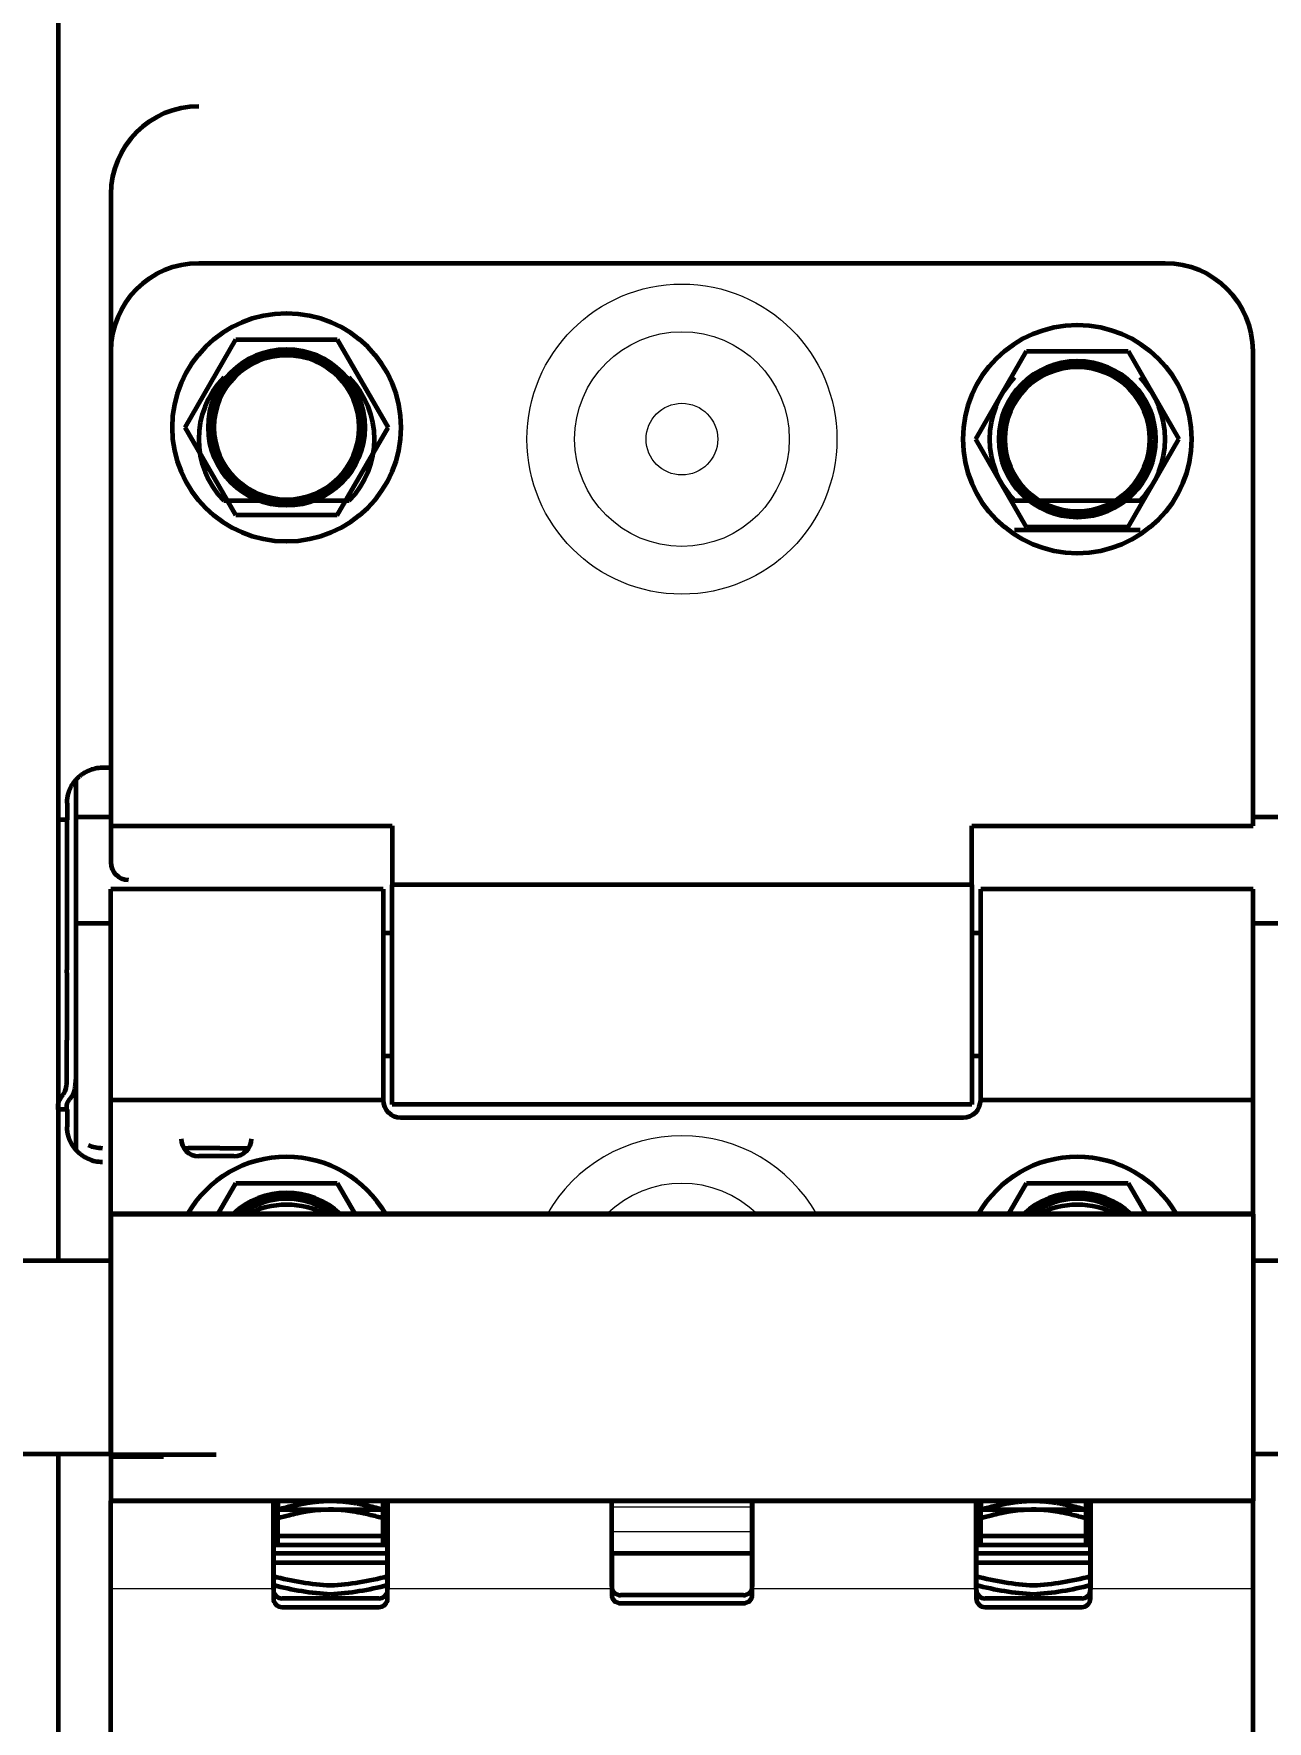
# Model space of a CAD drawing. Header units: millimetres. Extents: x 0 to 840, y 0 to 594.
# Drawn here: x 64.31 to 68.99, y 444.74 to 451.14 of the extents above; entities that cross this region are included whole.
import ezdxf

# ---------------------------------------------------------------- set-up
doc = ezdxf.new("R2010")
doc.units = ezdxf.units.MM
doc.linetypes.add('K5LT_BASIC', pattern=[0])
doc.linetypes.add('K5LT_THIN', pattern=[0])
doc.layers.add('Системный слой', color=7, linetype='Continuous')
doc.styles.add('KDIMTEXTSTYLE', font='GOST_AU.SHX', dxfattribs={"width": 0.96, "oblique": 15, "height": 5})
doc.dimstyles.new('KDIMSTYLE (0.07)', dxfattribs={"dimtxt": 5, "dimasz": 1, "dimexe": 2, "dimexo": 0, "dimgap": 1, "dimtad": 1, "dimlfac": 15, "dimtxsty": 'KDIMTEXTSTYLE', "dimsah": 1, "dimcen": 0, "dimdle": 1, "dimadec": 0, "dimazin": 0, "dimtfac": 0.667, "dimtmove": 0, "dimatfit": 3, "dimfxl": 1, "dimtvp": 1, "dimtolj": 1, "dimtzin": 0, "dimarcsym": 0})

# ---------------------------------------------------------------- blocks, each defined once
blk = doc.blocks.new('KDIMARROW_01')
at = {"layer": 'Системный слой'}
blk.add_hatch(color=0, dxfattribs=at).paths.add_polyline_path([(0, 0), (-5, 0.6583), (-4.5, 0), (-5, -0.6583)])
at = {"layer": 'Системный слой', "color": 0, "linetype": 'K5LT_THIN', "lineweight": 18}
for p, q in [((-4.5, 0), (-5, 0.6583)), ((-5, 0.6583), (0, 0)), ((0, 0), (-5, -0.6583)), ((-5, -0.6583), (-4.5, 0)), ((0, 0), (-1, 0))]:
    blk.add_line(p, q, dxfattribs=at)

msp = doc.modelspace()

# ---------------------------------------------------------------- linework, layer by layer
at = {"layer": 'Системный слой', "color": 5, "linetype": 'K5LT_BASIC', "lineweight": 60, "true_color": 0x0000ff}
for p, q in [((64.40262, 479.15139), (64.40262, 448.15513)), ((64.60262, 450.52806), (64.60262, 447.99472)), ((68.60262, 450.26623), (64.93595, 450.26623)), ((64.60262, 449.9329), (64.60262, 448.1329)), ((64.88439, 449.64413), (65.07684, 449.97747)), ((65.07684, 449.97747), (65.46174, 449.97747)), ((65.46174, 449.97747), (65.65419, 449.64413)), ((67.88439, 449.59957), (68.07684, 449.9329)), ((68.07684, 449.9329), (68.46174, 449.9329)), ((68.46174, 449.9329), (68.65419, 449.59957)), ((68.93595, 448.1329), (68.93595, 449.9329)), ((65.07684, 449.3108), (64.88439, 449.64413)), ((65.46174, 449.3108), (65.65419, 449.64413)), ((68.07684, 449.26623), (67.88439, 449.59957)), ((68.46174, 449.26623), (68.65419, 449.59957)), ((65.03124, 449.36623), (65.50733, 449.36623)), ((68.03124, 449.36623), (68.50733, 449.36623)), ((65.46174, 449.3108), (65.07684, 449.3108)), ((68.50733, 449.25482), (68.03124, 449.25482)), ((68.46174, 449.26623), (68.07684, 449.26623)), ((64.60262, 448.3528), (64.57028, 448.3528)), ((64.46929, 448.30662), (64.46929, 448.26526)), ((64.46929, 448.26526), (64.46929, 448.16526)), ((64.43666, 448.21947), (64.43666, 448.15513)), ((64.43666, 448.15513), (64.40262, 448.15513)), ((64.40262, 448.15513), (64.40262, 447.07292)), ((64.43595, 448.15513), (64.43595, 447.58639)), ((64.46929, 448.16526), (64.46929, 447.76191)), ((64.60262, 448.16526), (64.46929, 448.16526)), ((64.60262, 448.1329), (65.66929, 448.1329)), ((65.66929, 448.1329), (65.66929, 447.90957)), ((67.86929, 448.1329), (68.93595, 448.1329)), ((67.86929, 447.90957), (67.86929, 448.1329)), ((146.59055, 448.16526), (68.93595, 448.16526)), ((64.60262, 447.0929), (64.60262, 447.8929)), ((65.63595, 447.8929), (64.60262, 447.8929)), ((65.63595, 447.8929), (65.63595, 447.0929)), ((65.66929, 447.07623), (65.66929, 447.90957)), ((67.86929, 447.90957), (65.66929, 447.90957)), ((67.86929, 447.90957), (67.86929, 447.07623)), ((68.93595, 447.8929), (67.90262, 447.8929)), ((67.90262, 447.0929), (67.90262, 447.8929)), ((68.93595, 447.0929), (68.93595, 447.8929)), ((64.46929, 447.76191), (64.46929, 447.50076)), ((64.60262, 447.76191), (64.46929, 447.76191)), ((146.56929, 447.76191), (68.93595, 447.76191)), ((65.66929, 447.72623), (65.63595, 447.72623)), ((67.90262, 447.72623), (67.86929, 447.72623)), ((64.43595, 447.57511), (64.43595, 447.58639)), ((64.43595, 447.57511), (64.43595, 447.31964)), ((64.46929, 447.50076), (64.46929, 447.23764)), ((64.43595, 447.17097), (64.43595, 447.31964)), ((64.60262, 446.94806), (64.60262, 447.34198)), ((64.46929, 447.23764), (64.46929, 446.97452)), ((65.66929, 447.25957), (65.63595, 447.25957)), ((67.90262, 447.25957), (67.86929, 447.25957)), ((64.40262, 447.10891), (64.40262, 446.4829)), ((64.40262, 447.05652), (64.40262, 447.07292)), ((64.43666, 447.05652), (64.40262, 447.05652)), ((64.40262, 447.05652), (64.40262, 446.48472)), ((64.43595, 447.05652), (64.43595, 447.07292)), ((64.43666, 447.05652), (64.43666, 446.99192)), ((65.63595, 447.0929), (64.60262, 447.0929)), ((64.60262, 446.65957), (64.60262, 447.0929)), ((67.86929, 447.07623), (65.66929, 447.07623)), ((68.93595, 447.0929), (67.90262, 447.0929)), ((68.93595, 446.65957), (68.93595, 447.0929)), ((65.70262, 447.02623), (67.83595, 447.02623)), ((64.46929, 446.97452), (64.46929, 446.90477)), ((64.87937, 446.91098), (64.89596, 446.91098)), ((64.96447, 446.91098), (64.89596, 446.91098)), ((65.06929, 446.87957), (64.93595, 446.87957)), ((65.01585, 446.91098), (64.96447, 446.91098)), ((65.01585, 446.91098), (65.12587, 446.91098)), ((65.00867, 446.65957), (65.07684, 446.77764)), ((65.07684, 446.77764), (65.46174, 446.77764)), ((65.46174, 446.77764), (65.52991, 446.65957)), ((68.00867, 446.65957), (68.07684, 446.77764)), ((68.07684, 446.77764), (68.46174, 446.77764)), ((68.46174, 446.77764), (68.52991, 446.65957)), ((68.93595, 446.66139), (64.60262, 446.66139)), ((64.60262, 445.74751), (64.60262, 446.66139)), ((64.60262, 446.65957), (68.93595, 446.65957)), ((64.60262, 446.65957), (64.60262, 445.5729)), ((68.93595, 446.65957), (64.60262, 446.65957)), ((64.60262, 446.65957), (64.60262, 445.5729)), ((68.93595, 446.65957), (68.93595, 445.5729)), ((68.93595, 446.65957), (68.93595, 445.5729)), ((62.93595, 446.48472), (64.60262, 446.48472)), ((69.26929, 446.4829), (68.93595, 446.4829)), ((62.93595, 445.75139), (64.60262, 445.75139)), ((64.40262, 445.75139), (64.40262, 413.77201)), ((65.00262, 445.74751), (64.60262, 445.74751)), ((64.60262, 445.74751), (64.60262, 445.74139)), ((64.60262, 445.74139), (64.80262, 445.74139)), ((64.60262, 445.74139), (64.60262, 445.57472)), ((69.26929, 445.74957), (68.93595, 445.74957)), ((64.60262, 445.57472), (65.21929, 445.57472)), ((64.60262, 445.5729), (65.21929, 445.5729)), ((64.60262, 445.23957), (64.60262, 445.5729)), ((65.21929, 445.5729), (64.60262, 445.5729)), ((68.93595, 445.5729), (64.60262, 445.5729)), ((65.21929, 445.2729), (65.21929, 445.5729)), ((65.21929, 445.5729), (65.65262, 445.5729)), ((65.21929, 445.5729), (65.21929, 445.23957)), ((65.23595, 445.5729), (65.23595, 445.53957)), ((65.23595, 445.53957), (65.23595, 445.5729)), ((65.63595, 445.53957), (65.63595, 445.5729)), ((65.63595, 445.53957), (65.63595, 445.5729)), ((65.65262, 445.5729), (65.65262, 445.2729)), ((65.65262, 445.5729), (66.50262, 445.5729)), ((66.50262, 445.5729), (65.65262, 445.5729)), ((65.65262, 445.23957), (65.65262, 445.5729)), ((66.50262, 445.2729), (66.50262, 445.5729)), ((66.50262, 445.5729), (67.03595, 445.5729)), ((66.50262, 445.54927), (66.50262, 445.5729)), ((67.03595, 445.5729), (67.88595, 445.5729)), ((67.03595, 445.5729), (67.03595, 445.2729)), ((67.88595, 445.5729), (67.03595, 445.5729)), ((67.03595, 445.54927), (67.03595, 445.5729)), ((67.88595, 445.2729), (67.88595, 445.5729)), ((67.88595, 445.5729), (68.31929, 445.5729)), ((67.88595, 445.5729), (67.88595, 445.23957)), ((67.90262, 445.5729), (67.90262, 445.53957)), ((67.90262, 445.53957), (67.90262, 445.5729)), ((68.30262, 445.53957), (68.30262, 445.5729)), ((68.30262, 445.53957), (68.30262, 445.5729)), ((68.31929, 445.5729), (68.31929, 445.2729)), ((68.31929, 445.5729), (68.93595, 445.5729)), ((68.93595, 445.5729), (68.31929, 445.5729)), ((68.31929, 445.23957), (68.31929, 445.5729)), ((68.93595, 445.23957), (68.93595, 445.5729)), ((65.23595, 445.43957), (65.23595, 445.53957)), ((65.23595, 445.50623), (65.23595, 445.53957)), ((65.23595, 445.53957), (65.43595, 445.53957)), ((65.23595, 445.40623), (65.23595, 445.50623)), ((65.43595, 445.53957), (65.57737, 445.53957)), ((65.57737, 445.53957), (65.63595, 445.53957)), ((65.63595, 445.43957), (65.63595, 445.53957)), ((65.63595, 445.53957), (65.63595, 445.50623)), ((65.63595, 445.40623), (65.63595, 445.50623)), ((66.50262, 445.4556), (66.50262, 445.54927)), ((67.03595, 445.4556), (67.03595, 445.54927)), ((67.90262, 445.43957), (67.90262, 445.53957)), ((67.90262, 445.50623), (67.90262, 445.53957)), ((67.90262, 445.53957), (68.10262, 445.53957)), ((67.90262, 445.40623), (67.90262, 445.50623)), ((68.10262, 445.53957), (68.24404, 445.53957)), ((68.24404, 445.53957), (68.30262, 445.53957)), ((68.30262, 445.43957), (68.30262, 445.53957)), ((68.30262, 445.53957), (68.30262, 445.50623)), ((68.30262, 445.40623), (68.30262, 445.50623)), ((66.50262, 445.3729), (66.50262, 445.4556)), ((67.03595, 445.3729), (67.03595, 445.4556)), ((65.65262, 445.43957), (65.21929, 445.43957)), ((65.23595, 445.40623), (65.21929, 445.40623)), ((65.21929, 445.40623), (65.65262, 445.40623)), ((68.31929, 445.43957), (67.88595, 445.43957)), ((67.88595, 445.40623), (68.31929, 445.40623)), ((65.65262, 445.3729), (65.21929, 445.3729)), ((65.21929, 445.33957), (65.65262, 445.33957)), ((67.03595, 445.3729), (66.50262, 445.3729)), ((67.03595, 445.3729), (66.50262, 445.3729)), ((66.50262, 445.3729), (66.50262, 445.23957)), ((67.03595, 445.23957), (67.03595, 445.3729)), ((68.31929, 445.3729), (67.88595, 445.3729)), ((67.88595, 445.33957), (68.31929, 445.33957)), ((65.21929, 445.23605), (65.21929, 445.2729)), ((65.65262, 445.2729), (65.65262, 445.23605)), ((66.50262, 445.24827), (66.50262, 445.2729)), ((67.03595, 445.2729), (67.03595, 445.24827)), ((67.88595, 445.23605), (67.88595, 445.2729)), ((68.31929, 445.2729), (68.31929, 445.23605)), ((64.60262, 444.61115), (64.60262, 445.23957)), ((65.21929, 445.23957), (65.21929, 445.20309)), ((65.61929, 445.20272), (65.25262, 445.20272)), ((65.65262, 445.20309), (65.65262, 445.23957)), ((66.50262, 445.23957), (66.50262, 445.21776)), ((67.00262, 445.21493), (66.53595, 445.21493)), ((66.53595, 445.18442), (67.00262, 445.18442)), ((67.03595, 445.21776), (67.03595, 445.23957)), ((67.88595, 445.23957), (67.88595, 445.20309)), ((68.28595, 445.20272), (67.91929, 445.20272)), ((68.31929, 445.20309), (68.31929, 445.23957)), ((68.93595, 444.61115), (68.93595, 445.23957)), ((65.25262, 445.16975), (65.61929, 445.16975)), ((67.91929, 445.16975), (68.28595, 445.16975))]:
    msp.add_line(p, q, dxfattribs=at)
at = {"layer": 'Системный слой', "color": 7, "linetype": 'K5LT_THIN', "lineweight": 18}
for p, q in [((67.03595, 445.54927), (66.50262, 445.54927)), ((67.03595, 445.4556), (66.50262, 445.4556)), ((65.21929, 445.23957), (64.60262, 445.23957)), ((66.50262, 445.23957), (65.65262, 445.23957)), ((67.88595, 445.23957), (67.03595, 445.23957)), ((68.93595, 445.23957), (68.31929, 445.23957))]:
    msp.add_line(p, q, dxfattribs=at)
for radius in [0.58805, 0.40718, 0.13589]:
    msp.add_circle((66.76929, 449.59957), radius, dxfattribs=at)
at = {"layer": 'Системный слой', "color": 5, "linetype": 'K5LT_BASIC', "lineweight": 60, "true_color": 0x0000ff}
for centre, radius in [((65.26929, 449.64413), 0.43333), ((68.26929, 449.59957), 0.43333), ((65.26929, 449.64413), 0.29667), ((65.26929, 449.64413), 0.28333), ((65.26929, 449.64413), 0.2744), ((68.26929, 449.59957), 0.29667), ((68.26929, 449.59957), 0.28333), ((68.26929, 449.59957), 0.2744)]:
    msp.add_circle(centre, radius, dxfattribs=at)
for centre, radius, start, end in [((64.93595, 450.52806), 0.33333, 90, 180), ((64.93595, 449.9329), 0.33333, 90, 180), ((68.60262, 449.9329), 0.33333, 0, 90), ((65.26929, 449.59957), 0.33333, 135.572996, 224.427004), ((65.26929, 449.59957), 0.33333, 315.572996, 44.427004), ((68.26929, 449.59957), 0.33333, 135.572996, 224.427004), ((68.26929, 449.59957), 0.33333, 315.572996, 44.427004), ((64.66929, 447.99472), 0.06667, 180, 270), ((65.70262, 447.0929), 0.06667, 180, 270), ((67.83595, 447.0929), 0.06667, 270, 0), ((64.93595, 446.94623), 0.06667, 180, 270), ((65.06929, 446.94623), 0.06667, 270, 0), ((65.26929, 446.44431), 0.43333, 29.784873, 150.215127), ((68.26929, 446.44431), 0.43333, 29.784873, 150.215127), ((65.26929, 446.44431), 0.29667, 46.517314, 133.482686), ((65.26929, 446.44431), 0.28333, 49.440172, 130.559828), ((68.26929, 446.44431), 0.29667, 46.517314, 133.482686), ((68.26929, 446.44431), 0.28333, 49.440172, 130.559828), ((65.26929, 446.44431), 0.2744, 51.670407, 128.329593), ((65.26929, 446.36223), 0.33333, 63.125652, 116.874348), ((68.26929, 446.44431), 0.2744, 51.670407, 128.329593), ((68.26929, 446.36223), 0.33333, 63.125652, 116.874348), ((65.48962, 446.28911), 1.0376, 254.897946, 267.035104), ((65.48962, 446.25578), 1.0376, 254.897946, 267.035104), ((65.38228, 446.28911), 1.0376, 272.964896, 285.102054), ((65.38228, 446.25578), 1.0376, 272.964896, 285.102054), ((66.53595, 445.24827), 0.03333, 180, 270), ((67.00262, 445.24827), 0.03333, 270, 0), ((68.15629, 446.28911), 1.0376, 254.897946, 267.035104), ((68.15629, 446.25578), 1.0376, 254.897946, 267.035104), ((68.04895, 446.28911), 1.0376, 272.964896, 285.102054), ((68.04895, 446.25578), 1.0376, 272.964896, 285.102054), ((65.25262, 445.23605), 0.03333, 180, 270), ((65.25262, 445.20309), 0.03333, 180, 270), ((65.61929, 445.23605), 0.03333, 270, 0), ((65.61929, 445.20309), 0.03333, 270, 0), ((66.53595, 445.21776), 0.03333, 180, 270), ((67.00262, 445.21776), 0.03333, 270, 0), ((67.91929, 445.23605), 0.03333, 180, 270), ((67.91929, 445.20309), 0.03333, 180, 270), ((68.28595, 445.23605), 0.03333, 270, 0), ((68.28595, 445.20309), 0.03333, 270, 0)]:
    msp.add_arc(centre, radius, start, end, dxfattribs=at)
at = {"layer": 'Системный слой', "color": 7, "linetype": 'K5LT_THIN', "lineweight": 18}
for radius, start, end in [(0.58805, 29.531195, 150.468805), (0.40718, 45.384099, 134.615901)]:
    msp.add_arc((66.76929, 446.36972), radius, start, end, dxfattribs=at)
at = {"layer": 'Системный слой', "color": 5, "linetype": 'K5LT_BASIC', "lineweight": 60, "true_color": 0x0000ff}
for centre, major_axis, start_param, end_param in [((64.57028, 448.21947), (0, 0.13333), 0, 0.4115522), ((64.57028, 447.04431), (0, -0.13333), 5.8716331, 6.2831853), ((64.57028, 446.99192), (0, -0.13333), 5.8716331, 6.2831853)]:
    msp.add_ellipse(centre, major_axis=major_axis, ratio=0.9999619, start_param=start_param, end_param=end_param, dxfattribs=at)
for points, knots in [([(64.43666, 448.21947), (64.43666, 448.22093), (64.43671, 448.22365), (64.43688, 448.22726), (64.43709, 448.2302), (64.43731, 448.23256), (64.43751, 448.2345), (64.43774, 448.23634), (64.43799, 448.23818), (64.43827, 448.24008), (64.43859, 448.24202), (64.43895, 448.24399), (64.43934, 448.24596), (64.43975, 448.24793), (64.4402, 448.24986), (64.44066, 448.25177), (64.44116, 448.25368), (64.44169, 448.25561), (64.44226, 448.25758), (64.44288, 448.25957), (64.44354, 448.26159), (64.44424, 448.26362), (64.44498, 448.26566), (64.44576, 448.26771), (64.44659, 448.26978), (64.44747, 448.27188), (64.44845, 448.2741), (64.44956, 448.27651), (64.45103, 448.2795), (64.45281, 448.28292), (64.4549, 448.28661), (64.45684, 448.28981), (64.45856, 448.29247), (64.45998, 448.29459), (64.46134, 448.29653), (64.46274, 448.29847), (64.46428, 448.30051), (64.46628, 448.30305), (64.46893, 448.30626), (64.47221, 448.30993), (64.47541, 448.31325), (64.47785, 448.31563), (64.47946, 448.31714), (64.48057, 448.31816), (64.48157, 448.31905), (64.48254, 448.31991), (64.48396, 448.32113), (64.48546, 448.32239), (64.48713, 448.32373), (64.48864, 448.32492), (64.49073, 448.32651), (64.49366, 448.32863), (64.49738, 448.33115), (64.50124, 448.33357), (64.50452, 448.33547), (64.50718, 448.33694), (64.50953, 448.33817), (64.51195, 448.33938), (64.51442, 448.34055), (64.5161, 448.3413), (64.51694, 448.34167)], [0, 0, 0, 0, 0.0213832, 0.0414613, 0.0586658, 0.0720056, 0.0837305, 0.0949218, 0.1071159, 0.1201276, 0.1336038, 0.1477438, 0.1622536, 0.1768632, 0.1912146, 0.2052992, 0.219315, 0.2333122, 0.2473424, 0.2613707, 0.2753953, 0.2894339, 0.3034538, 0.3176278, 0.3318899, 0.3465526, 0.3615732, 0.3789577, 0.3984563, 0.4268199, 0.4547134, 0.4822196, 0.500791, 0.5175638, 0.5326876, 0.5479586, 0.5649191, 0.5834214, 0.6120466, 0.6473793, 0.6803957, 0.7025181, 0.7138949, 0.7235543, 0.7316687, 0.7399548, 0.7487931, 0.7678161, 0.7778268, 0.7902213, 0.8047914, 0.8282614, 0.859565, 0.8907445, 0.9150885, 0.9316377, 0.9483601, 0.9654198, 0.9826378, 1, 1, 1, 1]), ([(64.42167, 447.11408), (64.42283, 447.11569), (64.425, 447.11901), (64.42777, 447.1243), (64.43038, 447.13063), (64.43261, 447.13799), (64.4343, 447.14636), (64.43524, 447.15393), (64.43571, 447.16046), (64.43591, 447.1658), (64.43595, 447.16928), (64.43595, 447.17097)], [0, 0, 0, 0, 0.1051374, 0.2112465, 0.3182614, 0.4663789, 0.6102548, 0.7498921, 0.8392037, 0.9225573, 1, 1, 1, 1]), ([(64.45024, 447.10102), (64.45075, 447.10162), (64.45179, 447.10287), (64.45332, 447.10487), (64.45472, 447.10687), (64.45587, 447.10864), (64.45669, 447.11), (64.45733, 447.11109), (64.45795, 447.1122), (64.45864, 447.11349), (64.45939, 447.11499), (64.46009, 447.11645), (64.46072, 447.11787), (64.46132, 447.11927), (64.46191, 447.12075), (64.46251, 447.12235), (64.46311, 447.12405), (64.46371, 447.12586), (64.46429, 447.12776), (64.46487, 447.12983), (64.46546, 447.13216), (64.46622, 447.13545), (64.46714, 447.14025), (64.46806, 447.14665), (64.46871, 447.15351), (64.46905, 447.15936), (64.46921, 447.16389), (64.46927, 447.16751), (64.46929, 447.16985), (64.46929, 447.17097)], [0, 0, 0, 0, 0.0341792, 0.0712739, 0.1101489, 0.1411211, 0.1639162, 0.1799439, 0.196255, 0.2196146, 0.2439181, 0.2691957, 0.2896824, 0.3111878, 0.3344075, 0.3583458, 0.3841062, 0.410964, 0.4392208, 0.4677686, 0.5014003, 0.5398131, 0.607332, 0.7010577, 0.7972102, 0.8716291, 0.9184564, 0.9612817, 1, 1, 1, 1]), ([(64.40262, 447.07292), (64.40262, 447.07332), (64.40264, 447.07412), (64.40273, 447.07536), (64.40289, 447.07664), (64.40311, 447.07796), (64.40339, 447.07933), (64.40374, 447.08074), (64.40415, 447.0822), (64.40462, 447.0837), (64.40517, 447.08525), (64.40577, 447.08685), (64.40645, 447.0885), (64.40721, 447.0902), (64.40803, 447.09195), (64.40892, 447.09375), (64.40989, 447.0956), (64.41092, 447.09749), (64.41201, 447.09941), (64.41317, 447.10137), (64.4144, 447.10337), (64.41571, 447.10542), (64.41708, 447.10752), (64.41854, 447.10967), (64.42006, 447.11186), (64.42113, 447.11334), (64.42167, 447.11408)], [0, 0, 0, 0, 0.0377364, 0.0756117, 0.1136293, 0.1519589, 0.1904779, 0.2294757, 0.2687677, 0.3084781, 0.3483459, 0.3887932, 0.4296493, 0.4711917, 0.513065, 0.555584, 0.598386, 0.6414721, 0.6845234, 0.7279641, 0.771809, 0.8164046, 0.8613757, 0.9070634, 0.953252, 1, 1, 1, 1]), ([(64.43595, 447.07292), (64.43595, 447.07329), (64.43598, 447.07404), (64.43609, 447.07518), (64.43626, 447.07635), (64.43651, 447.07755), (64.43682, 447.07875), (64.43719, 447.07998), (64.43762, 447.0812), (64.4381, 447.08244), (64.43864, 447.08368), (64.43922, 447.08492), (64.43984, 447.08615), (64.44049, 447.08737), (64.44117, 447.08856), (64.44187, 447.08973), (64.4426, 447.09089), (64.44335, 447.09204), (64.44413, 447.09318), (64.44493, 447.09431), (64.44575, 447.09544), (64.4466, 447.09656), (64.44747, 447.09767), (64.44836, 447.09879), (64.44928, 447.09991), (64.44992, 447.10065), (64.45024, 447.10102)], [0, 0, 0, 0, 0.0476474, 0.0952216, 0.1427167, 0.1899767, 0.2371276, 0.2836922, 0.329868, 0.3753918, 0.4206792, 0.4649785, 0.5084558, 0.5504521, 0.5917478, 0.631614, 0.6706749, 0.7087492, 0.7466394, 0.7839184, 0.8207597, 0.856977, 0.8930353, 0.9287807, 0.9644296, 1, 1, 1, 1]), ([(64.51694, 446.86972), (64.51615, 446.87007), (64.51447, 446.87082), (64.51185, 446.87206), (64.50864, 446.87367), (64.50496, 446.87565), (64.50093, 446.87801), (64.49714, 446.8804), (64.49367, 446.88276), (64.49058, 446.88499), (64.48795, 446.88701), (64.48567, 446.88884), (64.48365, 446.89052), (64.48103, 446.8928), (64.47848, 446.89515), (64.47601, 446.89755), (64.47421, 446.89938), (64.47244, 446.90124), (64.47073, 446.90312), (64.46905, 446.90502), (64.46743, 446.90694), (64.46586, 446.90887), (64.46434, 446.91081), (64.46287, 446.91276), (64.46145, 446.91471), (64.45992, 446.91689), (64.4583, 446.91931), (64.4566, 446.92198), (64.4551, 446.92447), (64.45378, 446.92676), (64.45265, 446.92882), (64.45156, 446.93088), (64.45052, 446.93292), (64.44954, 446.93493), (64.44863, 446.9369), (64.44776, 446.93884), (64.44694, 446.94076), (64.44616, 446.94267), (64.44542, 446.94456), (64.44471, 446.94645), (64.44404, 446.94833), (64.44341, 446.95018), (64.44282, 446.95201), (64.44227, 446.9538), (64.44176, 446.95555), (64.44128, 446.95725), (64.44085, 446.9589), (64.44044, 446.96051), (64.44006, 446.96211), (64.4397, 446.96372), (64.43935, 446.96535), (64.43903, 446.96699), (64.43873, 446.96862), (64.43845, 446.97023), (64.4382, 446.97179), (64.43798, 446.97329), (64.43779, 446.97468), (64.43763, 446.97596), (64.43749, 446.97713), (64.43737, 446.97826), (64.43725, 446.97943), (64.43713, 446.98072), (64.43702, 446.98219), (64.4369, 446.98385), (64.4368, 446.98571), (64.43672, 446.9877), (64.43667, 446.98977), (64.43666, 446.9912), (64.43666, 446.99192)], [0, 0, 0, 0, 0.0166058, 0.0350516, 0.0553406, 0.0849392, 0.1145925, 0.1442142, 0.1702333, 0.1944618, 0.216876, 0.2336941, 0.2504974, 0.2672751, 0.3007932, 0.3175558, 0.3343009, 0.3510389, 0.3677092, 0.384329, 0.4008555, 0.4173371, 0.433652, 0.4498453, 0.4658555, 0.4817956, 0.5028096, 0.5237541, 0.5446458, 0.5602302, 0.5757039, 0.5908844, 0.6058833, 0.6203873, 0.6345315, 0.6481752, 0.6616373, 0.6749229, 0.6881444, 0.7012176, 0.7142606, 0.7271501, 0.7399289, 0.7525239, 0.7650152, 0.7771961, 0.7891065, 0.8008039, 0.8125341, 0.8244012, 0.8365404, 0.8489058, 0.8614295, 0.8736605, 0.8854883, 0.8963617, 0.9065057, 0.9150112, 0.9226455, 0.9296856, 0.9367944, 0.9443827, 0.952603, 0.9617933, 0.9714755, 0.9813067, 0.9908684, 1, 1, 1, 1]), ([(65.23596, 445.53957), (65.24385, 445.54181), (65.26001, 445.54628), (65.28464, 445.55257), (65.30911, 445.5582), (65.33162, 445.56271), (65.35041, 445.56592), (65.36464, 445.56798), (65.37479, 445.56924), (65.38187, 445.57002), (65.38741, 445.57057), (65.39236, 445.57102), (65.39728, 445.57142), (65.4022, 445.57177), (65.40709, 445.57207), (65.41197, 445.57233), (65.41683, 445.57254), (65.42165, 445.5727), (65.42645, 445.57282), (65.4312, 445.57289), (65.43436, 445.5729), (65.43593, 445.5729)], [0, 0, 0, 0, 0.12101408, 0.24722825, 0.37494469, 0.4913042, 0.58573391, 0.65600767, 0.70342035, 0.73651628, 0.76107636, 0.78551106, 0.80977322, 0.83400194, 0.85812437, 0.88216424, 0.90602783, 0.92979557, 0.95335343, 0.97676005, 0.99991105, 0.99991105, 0.99991105, 0.99991105]), ([(65.43595, 445.5729), (65.43882, 445.5729), (65.44454, 445.57285), (65.45309, 445.57263), (65.46159, 445.57227), (65.46999, 445.57177), (65.47824, 445.57114), (65.48634, 445.57041), (65.49424, 445.56957), (65.50199, 445.56864), (65.50955, 445.56764), (65.51692, 445.56657), (65.52401, 445.56546), (65.53086, 445.56431), (65.53765, 445.56311), (65.54461, 445.5618), (65.55307, 445.56014), (65.56398, 445.55786), (65.57774, 445.55477), (65.59164, 445.55142), (65.60328, 445.54846), (65.61122, 445.54638), (65.6169, 445.54485), (65.62168, 445.54356), (65.62803, 445.5418), (65.63278, 445.54047), (65.63595, 445.53957)], [0, 0, 0, 0, 0.0421235, 0.0841948, 0.1261117, 0.1674223, 0.2083257, 0.2482107, 0.2874173, 0.3256093, 0.3634516, 0.3999491, 0.4354374, 0.4692609, 0.5024228, 0.5370238, 0.5737239, 0.6296226, 0.7012724, 0.781793, 0.840399, 0.8784516, 0.9028068, 0.9271441, 0.9514454, 1, 1, 1, 1]), ([(67.90262, 445.53957), (67.91052, 445.54181), (67.92667, 445.54628), (67.95131, 445.55257), (67.97578, 445.5582), (67.99829, 445.56271), (68.01707, 445.56592), (68.03131, 445.56798), (68.04146, 445.56924), (68.04854, 445.57002), (68.05408, 445.57057), (68.05902, 445.57102), (68.06395, 445.57142), (68.06886, 445.57177), (68.07376, 445.57207), (68.07864, 445.57233), (68.08349, 445.57254), (68.08832, 445.5727), (68.09311, 445.57282), (68.09787, 445.57289), (68.10103, 445.5729), (68.1026, 445.5729)], [0, 0, 0, 0, 0.12101408, 0.24722825, 0.37494469, 0.4913042, 0.58573391, 0.65600767, 0.70342035, 0.73651628, 0.76107636, 0.78551106, 0.80977322, 0.83400194, 0.85812437, 0.88216424, 0.90602783, 0.92979557, 0.95335343, 0.97676005, 0.99991105, 0.99991105, 0.99991105, 0.99991105]), ([(68.10262, 445.5729), (68.10548, 445.5729), (68.1112, 445.57285), (68.11976, 445.57263), (68.12825, 445.57227), (68.13665, 445.57177), (68.1449, 445.57114), (68.153, 445.57041), (68.16091, 445.56957), (68.16866, 445.56864), (68.17622, 445.56764), (68.18359, 445.56657), (68.19068, 445.56546), (68.19753, 445.56431), (68.20431, 445.56311), (68.21128, 445.5618), (68.21974, 445.56014), (68.23064, 445.55786), (68.24441, 445.55477), (68.2583, 445.55142), (68.26995, 445.54846), (68.27788, 445.54638), (68.28357, 445.54485), (68.28834, 445.54356), (68.2947, 445.5418), (68.29945, 445.54047), (68.30262, 445.53957)], [0, 0, 0, 0, 0.0421235, 0.0841948, 0.1261117, 0.1674223, 0.2083257, 0.2482107, 0.2874173, 0.3256093, 0.3634516, 0.3999491, 0.4354374, 0.4692609, 0.5024228, 0.5370238, 0.5737239, 0.6296226, 0.7012724, 0.781793, 0.840399, 0.8784516, 0.9028068, 0.9271441, 0.9514454, 1, 1, 1, 1]), ([(65.43595, 445.53957), (65.42738, 445.53957), (65.41054, 445.53913), (65.38111, 445.5369), (65.35102, 445.53289), (65.32558, 445.52821), (65.30258, 445.52341), (65.27444, 445.51682), (65.25018, 445.51028), (65.23596, 445.50623)], [0, 0, 0, 0, 1.2611172, 2.4821069, 4.3543736, 5.7372393, 6.296226, 7.8179304, 10, 10, 10, 10]), ([(65.63595, 445.50623), (65.62806, 445.50848), (65.6119, 445.51294), (65.58726, 445.51924), (65.55655, 445.5263), (65.52231, 445.53278), (65.48657, 445.53736), (65.45854, 445.53925), (65.44233, 445.53957), (65.43595, 445.53957)], [0, 0, 0, 0, 1.2101408, 2.4722825, 3.7494469, 5.8573391, 7.6107636, 9.0602783, 10, 10, 10, 10]), ([(68.10262, 445.53957), (68.09405, 445.53957), (68.0772, 445.53913), (68.04777, 445.5369), (68.01769, 445.53289), (67.99224, 445.52821), (67.96925, 445.52341), (67.94111, 445.51682), (67.91685, 445.51028), (67.90262, 445.50623)], [0, 0, 0, 0, 1.2611172, 2.4821069, 4.3543736, 5.7372393, 6.296226, 7.8179304, 10, 10, 10, 10]), ([(68.30262, 445.50623), (68.29472, 445.50848), (68.27856, 445.51294), (68.25393, 445.51924), (68.22322, 445.5263), (68.18897, 445.53278), (68.15324, 445.53736), (68.1252, 445.53925), (68.109, 445.53957), (68.10262, 445.53957)], [0, 0, 0, 0, 1.2101408, 2.4722825, 3.7494469, 5.8573391, 7.6107636, 9.0602783, 10, 10, 10, 10])]:
    msp.add_open_spline(points, degree=3, knots=knots, dxfattribs=at)

# ---------------------------------------------------------------- dimensions: what is measured, and where the dimension line sits
at = {"layer": 'Системный слой', "color": 7}
msp.add_linear_dim(base=(35.79523, 548.52309), p1=(62.98689, 411.46667), p2=(66.39331, 548.52309), angle=90, location=(35.79523, 479.99488), text='\\H5.0;\\W0.965;\\Q15;\\H5.0;\\W0.965;\\Q15;\\Q15;H', dimstyle='KDIMSTYLE (0.07)', override={"dimexo": 0, "dimblk1": 'KDIMARROW_01', "dimblk2": 'KDIMARROW_01', "dimse1": 0, "dimse2": 0, "dimclrt": 7, "dimtolj": 1}, dxfattribs=at).render()

doc.saveas('drawing.dxf')
